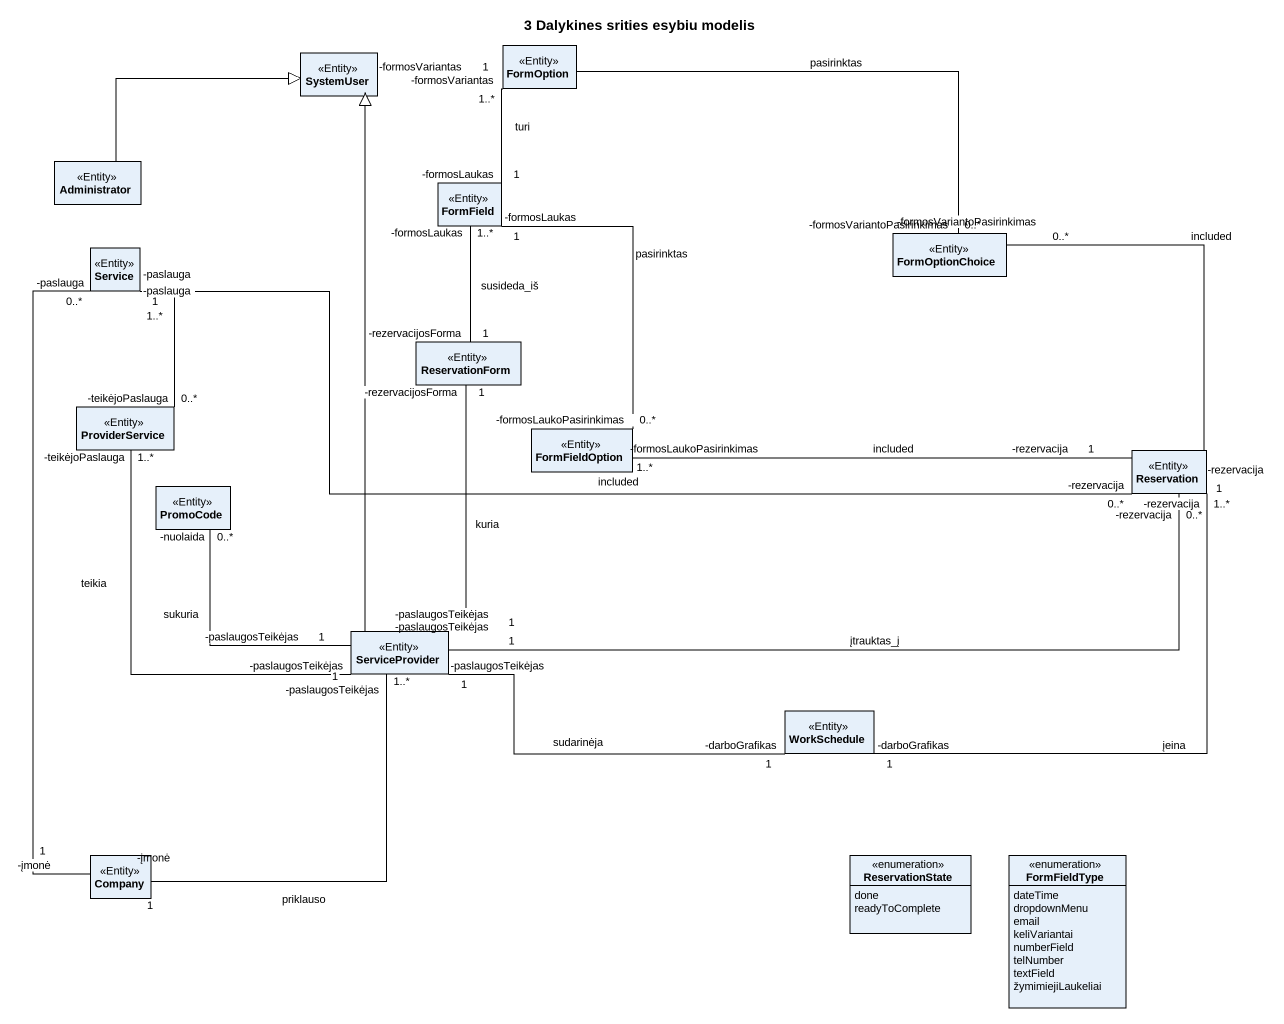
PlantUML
@startuml
title 3 Dalykines srities esybiu modelis
hide circle
hide empty members
class SystemUser <<Entity>>
class FormOption <<Entity>>
class Administrator <<Entity>>
class FormField <<Entity>>
class Service <<Entity>>
class FormOptionChoice <<Entity>>
class ReservationForm <<Entity>>
class ProviderService <<Entity>>
class FormFieldOption <<Entity>>
class Reservation <<Entity>>
class PromoCode <<Entity>>
class ServiceProvider <<Entity>>
class WorkSchedule <<Entity>>
class Company <<Entity>>
enum ReservationState {
  done
  readyToComplete
}
enum FormFieldType {
  dateTime
  dropdownMenu
  email
  keliVariantai
  numberField
  telNumber
  textField
  žymimiejiLaukeliai
}
FormOption "-formosVariantas\n1" -right- "-formosVariantoPasirinkimas\n0..*" FormOptionChoice : pasirinktas
Administrator -right-|> SystemUser
FormField "-formosLaukas\n1" -up- "-formosVariantas\n1..*" FormOption : turi
FormField "-formosLaukas\n1" -- "-formosLaukoPasirinkimas\n0..*" FormFieldOption : pasirinktas
Service "-paslauga\n1" -- "-teikėjoPaslauga\n0..*" ProviderService
Service "-paslauga\n1..*" -right- "-rezervacija\n0..*" Reservation : included
Service "-paslauga\n0..*" -- "-įmonė\n1" Company : teikia
FormOptionChoice "-formosVariantoPasirinkimas\n0..*" -- "-rezervacija\n1" Reservation : included
ReservationForm "-rezervacijosForma\n1" -up- "-formosLaukas\n1..*" FormField : susideda_iš
ProviderService "-teikėjoPaslauga\n1..*" -- "-paslaugosTeikėjas\n1" ServiceProvider
FormFieldOption "-formosLaukoPasirinkimas\n1..*" -right- "-rezervacija\n1" Reservation : included
Reservation "-rezervacija\n1..*" -- "-darboGrafikas\n1" WorkSchedule : įeina
ServiceProvider -up-|> SystemUser
ServiceProvider "-paslaugosTeikėjas\n1" -up- "-rezervacijosForma\n1" ReservationForm : kuria
ServiceProvider "-paslaugosTeikėjas\n1" -right- "-rezervacija\n0..*" Reservation : įtrauktas_į
ServiceProvider "-paslaugosTeikėjas\n1" -up- "-nuolaida\n0..*" PromoCode : sukuria
ServiceProvider "-paslaugosTeikėjas\n1" -right- "-darboGrafikas\n1" WorkSchedule : sudarinėja
Company "-įmonė\n1" -up- "-paslaugosTeikėjas\n1..*" ServiceProvider : priklauso
@enduml
